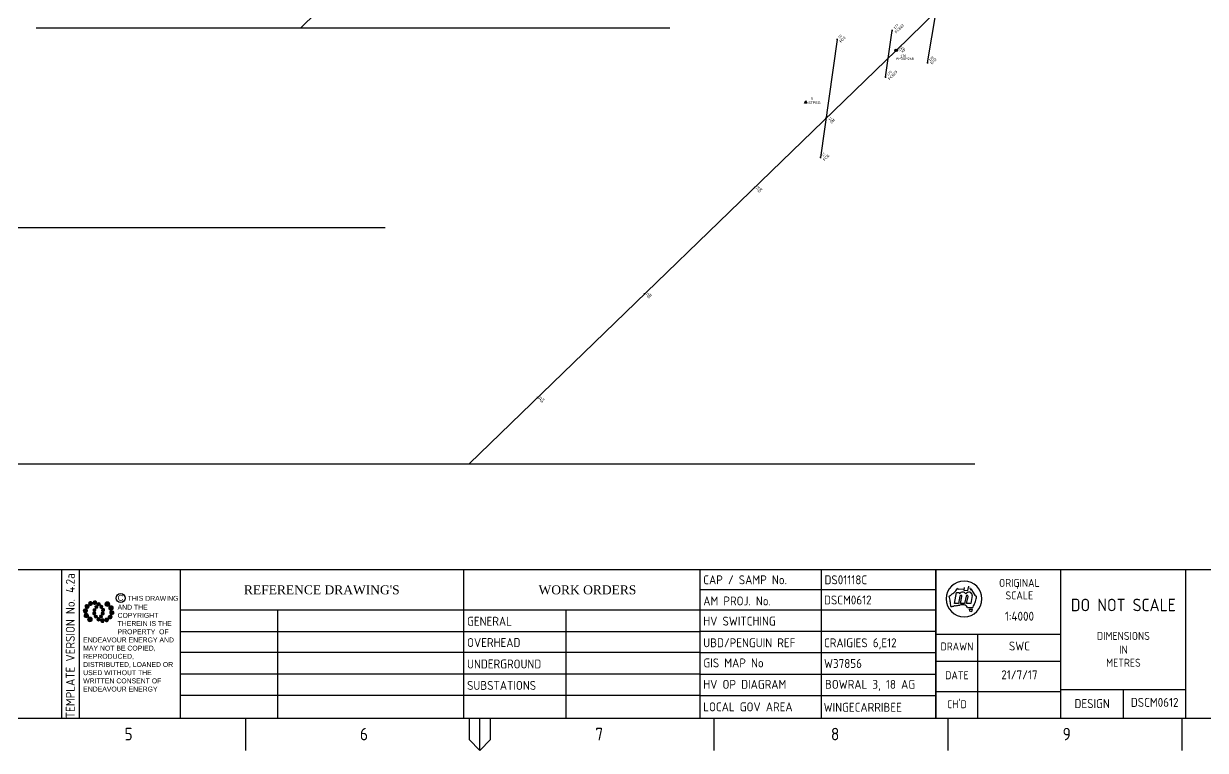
# Paper-space layout 'Survey' of a CAD drawing. Header units: metres, sheet in millimetres. Extents: x -21 to 813, y -3 to 583.
# Drawn here: x 268.4 to 599.3, y -3 to 200.4 of the extents above; entities that cross this region are included whole.
import ezdxf
from ezdxf.enums import TextEntityAlignment as Align

# ---------------------------------------------------------------- set-up
doc = ezdxf.new("R2010")
doc.units = ezdxf.units.M
doc.layers.get('0').update_dxf_attribs({"color": 6})
for name, color, linetype in [('Notes', 7, 'Continuous'), ('SupportsUG_SP_EXT', 7, 'Continuous'), ('TEXT1', 7, 'Continuous')]:
    doc.layers.add(name, color=color, linetype=linetype)
doc.layers.get('0').freeze()
doc.styles.add('ARIAL', font='arial.ttf', dxfattribs={"height": 2})
doc.styles.add('iecISOCP', font='isocp.shx')
doc.styles.add('iecTimesNewRoman', font='times.ttf')
doc.styles.get("Standard").update_dxf_attribs({"font": 'arial.ttf'})

# ---------------------------------------------------------------- blocks, each defined once
blk = doc.blocks.new('EE_LOGO_SMALL')
at = {"layer": 'Notes'}
h = blk.add_hatch(color=256, dxfattribs=at)
edge = h.paths.add_edge_path()
edge.add_spline(control_points=[(-8.41, 1.95), (-9.16, 1.99), (-9.8, 1.42), (-9.84, 0.67), (-9.89, -0.07), (-9.31, -0.71), (-8.56, -0.75), (-7.82, -0.8), (-7.18, -0.23), (-7.14, 0.52), (-7.09, 1.27), (-7.66, 1.91), (-8.41, 1.95)], knot_values=[0, 0, 0, 0, 1, 1, 1, 2, 2, 2, 3, 3, 3, 4, 4, 4, 4], degree=3, periodic=0)
h = blk.add_hatch(color=256, dxfattribs=at)
edge = h.paths.add_edge_path()
edge.add_spline(control_points=[(-6.81, 4.47), (-7.42, 4.82), (-8.21, 4.62), (-8.57, 4), (-8.92, 3.39), (-8.72, 2.6), (-8.1, 2.25), (-7.49, 1.89), (-6.7, 2.09), (-6.34, 2.71), (-5.98, 3.32), (-6.19, 4.11), (-6.81, 4.47)], knot_values=[0, 0, 0, 0, 1, 1, 1, 2, 2, 2, 3, 3, 3, 4, 4, 4, 4], degree=3, periodic=0)
h = blk.add_hatch(color=256, dxfattribs=at)
edge = h.paths.add_edge_path()
edge.add_spline(control_points=[(-4.19, 5.89), (-4.56, 6.46), (-5.32, 6.62), (-5.88, 6.26), (-6.45, 5.89), (-6.61, 5.13), (-6.25, 4.56), (-5.88, 4), (-5.13, 3.83), (-4.56, 4.2), (-3.99, 4.56), (-3.82, 5.32), (-4.19, 5.89)], knot_values=[0, 0, 0, 0, 1, 1, 1, 2, 2, 2, 3, 3, 3, 4, 4, 4, 4], degree=3, periodic=0)
h = blk.add_hatch(color=256, dxfattribs=at)
edge = h.paths.add_edge_path()
edge.add_spline(control_points=[(-2.5, 2.07), (-3.02, 2.18), (-3.52, 1.86), (-3.63, 1.35), (-3.74, 0.84), (-3.41, 0.33), (-2.91, 0.22), (-2.39, 0.11), (-1.89, 0.43), (-1.78, 0.95), (-1.67, 1.46), (-1.99, 1.96), (-2.5, 2.07)], knot_values=[0, 0, 0, 0, 1, 1, 1, 2, 2, 2, 3, 3, 3, 4, 4, 4, 4], degree=3, periodic=0)
h = blk.add_hatch(color=256, dxfattribs=at)
edge = h.paths.add_edge_path()
edge.add_spline(control_points=[(-1.35, 5.88), (-1.41, 6.52), (-1.98, 6.98), (-2.62, 6.92), (-3.26, 6.85), (-3.72, 6.28), (-3.66, 5.65), (-3.6, 5.01), (-3.03, 4.54), (-2.39, 4.61), (-1.75, 4.67), (-1.28, 5.24), (-1.35, 5.88)], knot_values=[0, 0, 0, 0, 1, 1, 1, 2, 2, 2, 3, 3, 3, 4, 4, 4, 4], degree=3, periodic=0)
h = blk.add_hatch(color=256, dxfattribs=at)
edge = h.paths.add_edge_path()
edge.add_spline(control_points=[(1.01, 4.87), (1.01, 4.27), (0.53, 3.79), (-0.07, 3.79), (-0.67, 3.79), (-1.16, 4.27), (-1.16, 4.87), (-1.16, 5.47), (-0.67, 5.96), (-0.07, 5.96), (0.53, 5.96), (1.01, 5.47), (1.01, 4.87)], knot_values=[0, 0, 0, 0, 1, 1, 1, 2, 2, 2, 3, 3, 3, 4, 4, 4, 4], degree=3, periodic=0)
edge = h.paths.add_edge_path()
edge.add_spline(control_points=[(-1.36, 3.98), (-1.87, 4.09), (-2.38, 3.77), (-2.49, 3.26), (-2.6, 2.75), (-2.27, 2.24), (-1.76, 2.13), (-1.25, 2.02), (-0.75, 2.35), (-0.64, 2.86), (-0.53, 3.37), (-0.85, 3.87), (-1.36, 3.98)], knot_values=[0, 0, 0, 0, 1, 1, 1, 2, 2, 2, 3, 3, 3, 4, 4, 4, 4], degree=3, periodic=0)
h = blk.add_hatch(color=256, dxfattribs=at)
edge = h.paths.add_edge_path()
edge.add_spline(control_points=[(2.33, 2.37), (2.77, 2.76), (2.8, 3.42), (2.42, 3.85), (2.03, 4.29), (1.37, 4.32), (0.94, 3.94), (0.51, 3.55), (0.47, 2.89), (0.85, 2.46), (1.24, 2.03), (1.9, 1.99), (2.33, 2.37)], knot_values=[0, 0, 0, 0, 1, 1, 1, 2, 2, 2, 3, 3, 3, 4, 4, 4, 4], degree=3, periodic=0)
edge = h.paths.add_edge_path()
edge.add_spline(control_points=[(1.01, 4.87), (1.01, 4.27), (0.53, 3.79), (-0.07, 3.79), (-0.67, 3.79), (-1.16, 4.27), (-1.16, 4.87), (-1.16, 5.47), (-0.67, 5.96), (-0.07, 5.96), (0.53, 5.96), (1.01, 5.47), (1.01, 4.87)], knot_values=[0, 0, 0, 0, 1, 1, 1, 2, 2, 2, 3, 3, 3, 4, 4, 4, 4], degree=3, periodic=0)
h = blk.add_hatch(color=256, dxfattribs=at)
edge = h.paths.add_edge_path()
edge.add_spline(control_points=[(1.01, 4.87), (1.01, 4.27), (0.53, 3.79), (-0.07, 3.79), (-0.67, 3.79), (-1.16, 4.27), (-1.16, 4.87), (-1.16, 5.47), (-0.67, 5.96), (-0.07, 5.96), (0.53, 5.96), (1.01, 5.47), (1.01, 4.87)], knot_values=[0, 0, 0, 0, 1, 1, 1, 2, 2, 2, 3, 3, 3, 4, 4, 4, 4], degree=3, periodic=0)
edge = h.paths.add_edge_path(flags=16)
edge.add_spline(control_points=[(1.01, 4.87), (1.01, 4.27), (0.53, 3.79), (-0.07, 3.79), (-0.67, 3.79), (-1.16, 4.27), (-1.16, 4.87), (-1.16, 5.47), (-0.67, 5.96), (-0.07, 5.96), (0.53, 5.96), (1.01, 5.47), (1.01, 4.87)], knot_values=[0, 0, 0, 0, 1, 1, 1, 2, 2, 2, 3, 3, 3, 4, 4, 4, 4], degree=3, periodic=0)
h = blk.add_hatch(color=256, dxfattribs=at)
edge = h.paths.add_edge_path()
edge.add_spline(control_points=[(2.98, 0.19), (3.52, 0.33), (3.83, 0.88), (3.69, 1.41), (3.55, 1.94), (3.01, 2.26), (2.48, 2.12), (1.95, 1.98), (1.63, 1.43), (1.77, 0.9), (1.91, 0.37), (2.45, 0.05), (2.98, 0.19)], knot_values=[0, 0, 0, 0, 1, 1, 1, 2, 2, 2, 3, 3, 3, 4, 4, 4, 4], degree=3, periodic=0)
h = blk.add_hatch(color=256, dxfattribs=at)
edge = h.paths.add_edge_path()
edge.add_spline(control_points=[(6.99, 4.87), (6.99, 4.04), (6.32, 3.36), (5.48, 3.36), (4.65, 3.36), (3.97, 4.04), (3.97, 4.87), (3.97, 5.71), (4.65, 6.38), (5.48, 6.38), (6.32, 6.38), (6.99, 5.71), (6.99, 4.87)], knot_values=[0, 0, 0, 0, 1, 1, 1, 2, 2, 2, 3, 3, 3, 4, 4, 4, 4], degree=3, periodic=0)
h = blk.add_hatch(color=256, dxfattribs=at)
edge = h.paths.add_edge_path()
edge.add_spline(control_points=[(8.37, 1.14), (9.1, 1.46), (9.42, 2.3), (9.11, 3.02), (8.79, 3.74), (7.95, 4.07), (7.23, 3.75), (6.51, 3.43), (6.18, 2.59), (6.49, 1.87), (6.81, 1.15), (7.65, 0.82), (8.37, 1.14)], knot_values=[0, 0, 0, 0, 1, 1, 1, 2, 2, 2, 3, 3, 3, 4, 4, 4, 4], degree=3, periodic=0)
h = blk.add_hatch(color=256, dxfattribs=at)
edge = h.paths.add_edge_path()
edge.add_spline(control_points=[(8.27, -1.91), (9.01, -1.95), (9.65, -1.38), (9.69, -0.63), (9.74, 0.12), (9.17, 0.75), (8.42, 0.8), (7.67, 0.84), (7.03, 0.27), (6.99, -0.48), (6.95, -1.22), (7.52, -1.87), (8.27, -1.91)], knot_values=[0, 0, 0, 0, 1, 1, 1, 2, 2, 2, 3, 3, 3, 4, 4, 4, 4], degree=3, periodic=0)
h = blk.add_hatch(color=256, dxfattribs=at)
edge = h.paths.add_edge_path()
edge.add_spline(control_points=[(-8.52, -1.1), (-9.24, -1.42), (-9.57, -2.26), (-9.25, -2.98), (-8.94, -3.7), (-8.09, -4.03), (-7.37, -3.71), (-6.65, -3.39), (-6.33, -2.55), (-6.64, -1.83), (-6.96, -1.11), (-7.8, -0.78), (-8.52, -1.1)], knot_values=[0, 0, 0, 0, 1, 1, 1, 2, 2, 2, 3, 3, 3, 4, 4, 4, 4], degree=3, periodic=0)
h = blk.add_hatch(color=256, dxfattribs=at)
edge = h.paths.add_edge_path()
edge.add_spline(control_points=[(-7.14, -4.83), (-7.14, -4), (-6.46, -3.32), (-5.63, -3.32), (-4.8, -3.32), (-4.12, -4), (-4.12, -4.83), (-4.12, -5.67), (-4.8, -6.34), (-5.63, -6.34), (-6.46, -6.34), (-7.14, -5.67), (-7.14, -4.83)], knot_values=[0, 0, 0, 0, 1, 1, 1, 2, 2, 2, 3, 3, 3, 4, 4, 4, 4], degree=3, periodic=0)
h = blk.add_hatch(color=256, dxfattribs=at)
edge = h.paths.add_edge_path()
edge.add_spline(control_points=[(-3.13, -0.15), (-3.66, -0.29), (-3.98, -0.84), (-3.84, -1.37), (-3.7, -1.9), (-3.15, -2.22), (-2.62, -2.08), (-2.09, -1.94), (-1.78, -1.39), (-1.91, -0.86), (-2.06, -0.33), (-2.6, -0.01), (-3.13, -0.15)], knot_values=[0, 0, 0, 0, 1, 1, 1, 2, 2, 2, 3, 3, 3, 4, 4, 4, 4], degree=3, periodic=0)
h = blk.add_hatch(color=256, dxfattribs=at)
edge = h.paths.add_edge_path()
edge.add_spline(control_points=[(-2.48, -2.33), (-2.91, -2.72), (-2.95, -3.38), (-2.56, -3.81), (-2.18, -4.24), (-1.52, -4.28), (-1.08, -3.9), (-0.65, -3.51), (-0.62, -2.85), (-1, -2.42), (-1.39, -1.98), (-2.05, -1.95), (-2.48, -2.33)], knot_values=[0, 0, 0, 0, 1, 1, 1, 2, 2, 2, 3, 3, 3, 4, 4, 4, 4], degree=3, periodic=0)
h = blk.add_hatch(color=256, dxfattribs=at)
edge = h.paths.add_edge_path()
edge.add_spline(control_points=[(-1.16, -4.83), (-1.16, -4.23), (-0.67, -3.74), (-0.07, -3.74), (0.53, -3.74), (1.01, -4.23), (1.01, -4.83), (1.01, -5.43), (0.53, -5.92), (-0.07, -5.92), (-0.67, -5.92), (-1.16, -5.43), (-1.16, -4.83)], knot_values=[0, 0, 0, 0, 1, 1, 1, 2, 2, 2, 3, 3, 3, 4, 4, 4, 4], degree=3, periodic=0)
h = blk.add_hatch(color=256, dxfattribs=at)
edge = h.paths.add_edge_path()
edge.add_spline(control_points=[(1.22, -3.94), (1.73, -4.05), (2.23, -3.73), (2.34, -3.22), (2.45, -2.71), (2.13, -2.2), (1.62, -2.09), (1.11, -1.98), (0.6, -2.3), (0.49, -2.81), (0.38, -3.32), (0.71, -3.83), (1.22, -3.94)], knot_values=[0, 0, 0, 0, 1, 1, 1, 2, 2, 2, 3, 3, 3, 4, 4, 4, 4], degree=3, periodic=0)
h = blk.add_hatch(color=256, dxfattribs=at)
edge = h.paths.add_edge_path()
edge.add_spline(control_points=[(1.2, -5.84), (1.27, -6.47), (1.84, -6.94), (2.47, -6.87), (3.11, -6.81), (3.58, -6.24), (3.51, -5.6), (3.45, -4.96), (2.88, -4.5), (2.24, -4.56), (1.6, -4.63), (1.13, -5.2), (1.2, -5.84)], knot_values=[0, 0, 0, 0, 1, 1, 1, 2, 2, 2, 3, 3, 3, 4, 4, 4, 4], degree=3, periodic=0)
h = blk.add_hatch(color=256, dxfattribs=at)
edge = h.paths.add_edge_path()
edge.add_spline(control_points=[(2.36, -2.03), (2.87, -2.14), (3.37, -1.81), (3.48, -1.3), (3.59, -0.79), (3.27, -0.29), (2.76, -0.18), (2.25, -0.07), (1.74, -0.39), (1.63, -0.9), (1.52, -1.41), (1.85, -1.92), (2.36, -2.03)], knot_values=[0, 0, 0, 0, 1, 1, 1, 2, 2, 2, 3, 3, 3, 4, 4, 4, 4], degree=3, periodic=0)
h = blk.add_hatch(color=256, dxfattribs=at)
edge = h.paths.add_edge_path()
edge.add_spline(control_points=[(4.05, -5.84), (4.41, -6.41), (5.17, -6.58), (5.73, -6.21), (6.3, -5.85), (6.46, -5.09), (6.1, -4.52), (5.73, -3.95), (4.98, -3.79), (4.41, -4.16), (3.84, -4.52), (3.68, -5.28), (4.05, -5.84)], knot_values=[0, 0, 0, 0, 1, 1, 1, 2, 2, 2, 3, 3, 3, 4, 4, 4, 4], degree=3, periodic=0)
h = blk.add_hatch(color=256, dxfattribs=at)
edge = h.paths.add_edge_path()
edge.add_spline(control_points=[(6.66, -4.43), (7.27, -4.78), (8.06, -4.58), (8.42, -3.96), (8.78, -3.35), (8.57, -2.56), (7.96, -2.2), (7.34, -1.84), (6.55, -2.05), (6.2, -2.66), (5.84, -3.28), (6.04, -4.07), (6.66, -4.43)], knot_values=[0, 0, 0, 0, 1, 1, 1, 2, 2, 2, 3, 3, 3, 4, 4, 4, 4], degree=3, periodic=0)
at = {"layer": 'Notes', "lineweight": 0}
for points in [[(1.85, 2.13), (1.85, 2.13)], [(-1.99, -2.08), (-1.99, -2.08)]]:
    blk.add_lwpolyline(points, dxfattribs=at)
for points in [[(-8.41, 1.95), (-9.16, 1.99), (-9.8, 1.42), (-9.84, 0.67), (-9.89, -0.07), (-9.31, -0.71), (-8.56, -0.75), (-7.82, -0.8), (-7.18, -0.23), (-7.14, 0.52), (-7.09, 1.27), (-7.66, 1.91), (-8.41, 1.95)], [(-6.81, 4.47), (-7.42, 4.82), (-8.21, 4.62), (-8.57, 4), (-8.92, 3.39), (-8.72, 2.6), (-8.1, 2.25), (-7.49, 1.89), (-6.7, 2.09), (-6.34, 2.71), (-5.98, 3.32), (-6.19, 4.11), (-6.81, 4.47)], [(-4.19, 5.89), (-4.56, 6.46), (-5.32, 6.62), (-5.88, 6.26), (-6.45, 5.89), (-6.61, 5.13), (-6.25, 4.56), (-5.88, 4), (-5.13, 3.83), (-4.56, 4.2), (-3.99, 4.56), (-3.82, 5.32), (-4.19, 5.89)], [(-2.5, 2.07), (-3.02, 2.18), (-3.52, 1.86), (-3.63, 1.35), (-3.74, 0.84), (-3.41, 0.33), (-2.91, 0.22), (-2.39, 0.11), (-1.89, 0.43), (-1.78, 0.95), (-1.67, 1.46), (-1.99, 1.96), (-2.5, 2.07)], [(-1.35, 5.88), (-1.41, 6.52), (-1.98, 6.98), (-2.62, 6.92), (-3.26, 6.85), (-3.72, 6.28), (-3.66, 5.65), (-3.6, 5.01), (-3.03, 4.54), (-2.39, 4.61), (-1.75, 4.67), (-1.28, 5.24), (-1.35, 5.88)], [(-1.36, 3.98), (-1.87, 4.09), (-2.38, 3.77), (-2.49, 3.26), (-2.6, 2.75), (-2.27, 2.24), (-1.76, 2.13), (-1.25, 2.02), (-0.75, 2.35), (-0.64, 2.86), (-0.53, 3.37), (-0.85, 3.87), (-1.36, 3.98)], [(1.01, 4.87), (1.01, 4.27), (0.53, 3.79), (-0.07, 3.79), (-0.67, 3.79), (-1.16, 4.27), (-1.16, 4.87), (-1.16, 5.47), (-0.67, 5.96), (-0.07, 5.96), (0.53, 5.96), (1.01, 5.47), (1.01, 4.87)], [(1.01, 4.87), (1.01, 4.27), (0.53, 3.79), (-0.07, 3.79), (-0.67, 3.79), (-1.16, 4.27), (-1.16, 4.87), (-1.16, 5.47), (-0.67, 5.96), (-0.07, 5.96), (0.53, 5.96), (1.01, 5.47), (1.01, 4.87)], [(2.33, 2.37), (2.77, 2.76), (2.8, 3.42), (2.42, 3.85), (2.03, 4.29), (1.37, 4.32), (0.94, 3.94), (0.51, 3.55), (0.47, 2.89), (0.85, 2.46), (1.24, 2.03), (1.9, 1.99), (2.33, 2.37)], [(2.98, 0.19), (3.52, 0.33), (3.83, 0.88), (3.69, 1.41), (3.55, 1.94), (3.01, 2.26), (2.48, 2.12), (1.95, 1.98), (1.63, 1.43), (1.77, 0.9), (1.91, 0.37), (2.45, 0.05), (2.98, 0.19)], [(6.99, 4.87), (6.99, 4.04), (6.32, 3.36), (5.48, 3.36), (4.65, 3.36), (3.97, 4.04), (3.97, 4.87), (3.97, 5.71), (4.65, 6.38), (5.48, 6.38), (6.32, 6.38), (6.99, 5.71), (6.99, 4.87)], [(8.37, 1.14), (9.1, 1.46), (9.42, 2.3), (9.11, 3.02), (8.79, 3.74), (7.95, 4.07), (7.23, 3.75), (6.51, 3.43), (6.18, 2.59), (6.49, 1.87), (6.81, 1.15), (7.65, 0.82), (8.37, 1.14)], [(8.27, -1.91), (9.01, -1.95), (9.65, -1.38), (9.69, -0.63), (9.74, 0.12), (9.17, 0.75), (8.42, 0.8), (7.67, 0.84), (7.03, 0.27), (6.99, -0.48), (6.95, -1.22), (7.52, -1.87), (8.27, -1.91)], [(-8.52, -1.1), (-9.24, -1.42), (-9.57, -2.26), (-9.25, -2.98), (-8.94, -3.7), (-8.09, -4.03), (-7.37, -3.71), (-6.65, -3.39), (-6.33, -2.55), (-6.64, -1.83), (-6.96, -1.11), (-7.8, -0.78), (-8.52, -1.1)], [(-7.14, -4.83), (-7.14, -4), (-6.46, -3.32), (-5.63, -3.32), (-4.8, -3.32), (-4.12, -4), (-4.12, -4.83), (-4.12, -5.67), (-4.8, -6.34), (-5.63, -6.34), (-6.46, -6.34), (-7.14, -5.67), (-7.14, -4.83)], [(-3.13, -0.15), (-3.66, -0.29), (-3.98, -0.84), (-3.84, -1.37), (-3.7, -1.9), (-3.15, -2.22), (-2.62, -2.08), (-2.09, -1.94), (-1.78, -1.39), (-1.91, -0.86), (-2.06, -0.33), (-2.6, -0.01), (-3.13, -0.15)], [(-2.48, -2.33), (-2.91, -2.72), (-2.95, -3.38), (-2.56, -3.81), (-2.18, -4.24), (-1.52, -4.28), (-1.08, -3.9), (-0.65, -3.51), (-0.62, -2.85), (-1, -2.42), (-1.39, -1.98), (-2.05, -1.95), (-2.48, -2.33)], [(-1.16, -4.83), (-1.16, -4.23), (-0.67, -3.74), (-0.07, -3.74), (0.53, -3.74), (1.01, -4.23), (1.01, -4.83), (1.01, -5.43), (0.53, -5.92), (-0.07, -5.92), (-0.67, -5.92), (-1.16, -5.43), (-1.16, -4.83)], [(1.22, -3.94), (1.73, -4.05), (2.23, -3.73), (2.34, -3.22), (2.45, -2.71), (2.13, -2.2), (1.62, -2.09), (1.11, -1.98), (0.6, -2.3), (0.49, -2.81), (0.38, -3.32), (0.71, -3.83), (1.22, -3.94)], [(1.2, -5.84), (1.27, -6.47), (1.84, -6.94), (2.47, -6.87), (3.11, -6.81), (3.58, -6.24), (3.51, -5.6), (3.45, -4.96), (2.88, -4.5), (2.24, -4.56), (1.6, -4.63), (1.13, -5.2), (1.2, -5.84)], [(2.36, -2.03), (2.87, -2.14), (3.37, -1.81), (3.48, -1.3), (3.59, -0.79), (3.27, -0.29), (2.76, -0.18), (2.25, -0.07), (1.74, -0.39), (1.63, -0.9), (1.52, -1.41), (1.85, -1.92), (2.36, -2.03)], [(4.05, -5.84), (4.41, -6.41), (5.17, -6.58), (5.73, -6.21), (6.3, -5.85), (6.46, -5.09), (6.1, -4.52), (5.73, -3.95), (4.98, -3.79), (4.41, -4.16), (3.84, -4.52), (3.68, -5.28), (4.05, -5.84)], [(6.66, -4.43), (7.27, -4.78), (8.06, -4.58), (8.42, -3.96), (8.78, -3.35), (8.57, -2.56), (7.96, -2.2), (7.34, -1.84), (6.55, -2.05), (6.2, -2.66), (5.84, -3.28), (6.04, -4.07), (6.66, -4.43)]]:
    blk.add_open_spline(points, degree=3, knots=[0, 0, 0, 0, 1, 1, 1, 2, 2, 2, 3, 3, 3, 4, 4, 4, 4], dxfattribs=at)
blk = doc.blocks.new('EE_COPYRIGHT_A1')
at = {"layer": 'Notes'}
blk.add_circle((9.53, -0.82), 1.15, dxfattribs=at)
at = {"xscale": 0.4, "yscale": 0.4, "zscale": 0.4}
blk.add_blockref('EE_LOGO_SMALL', (3.96, -4.29), dxfattribs=at)
at = {"layer": 'Notes', "insert": (0, 0), "char_height": 1.25, "width": 24.1208, "attachment_point": 1, "style": 'ARIAL'}
blk.add_mtext('\\pt8.75;               ^I{\\H1.2x;C } THIS DRAWING\\P\\pi-8.75,l8.75,t8.75,20;       ^IAND THE ^I\\P\\pi0,t8.75;COPYRIGHT\\P\\pi-8.75,t1.25,8.75;^I^ITHEREIN IS THE PROPERTY  OF \\P\\pi0,l0,t1.25;ENDEAVOUR ENERGY AND MAY NOT BE COPIED, REPRODUCED, DISTRIBUTED, LOANED OR USED WITHOUT THE WRITTEN CONSENT OF ENDEAVOUR ENERGY', dxfattribs=at)
blk = doc.blocks.new('A1_FRAME_TITLE')
at = {"layer": 'Notes', "color": 3, "linetype": 'Continuous'}
for p, q in [((299.54, 47.62), (299.54, 5.97)), ((304.54, 47.62), (304.54, 5.97)), ((332.78, 47.62), (332.78, 5.97)), ((412.12, 47.62), (412.12, 5.97)), ((478.24, 47.62), (478.24, 5.97)), ((544.37, 47.62), (544.37, 5.97)), ((544.37, 41.97), (544.37, 5.97))]:
    blk.add_line(p, q, dxfattribs=at)
at = {"layer": 'Notes', "color": 7}
for p, q in [((512.26, 47.62), (512.26, 5.97)), ((478.24, 41.97), (544.37, 41.97)), ((549.56, 38.09), (550.17, 41.17)), ((550.17, 41.17), (550.92, 41.17)), ((550.56, 42.05), (552.33, 42.16)), ((551.11, 40.17), (550.7, 38.09)), ((550.92, 41.17), (550.97, 40.77)), ((551.27, 38.09), (551.66, 40.06)), ((552.33, 42.52), (552.22, 41.82)), ((552.22, 41.82), (553.35, 41.71)), ((552.83, 40.17), (552.41, 38.09)), ((552.98, 38.09), (553.37, 40.06)), ((553.35, 41.71), (553.55, 42.96)), ((554.57, 40.35), (554.12, 38.09)), ((554.18, 42.18), (555.01, 40.9)), ((567.1, 42.48), (567.3, 42.44)), ((550.7, 38.09), (549.56, 38.09)), ((552.41, 38.09), (551.27, 38.09)), ((554.12, 38.09), (552.98, 38.09)), ((554.62, 36.89), (553.22, 36.97)), ((553.22, 36.97), (554.62, 36.89)), ((554.62, 36.89), (553.22, 36.97)), ((553.85, 35.89), (553.78, 36.47)), ((553.78, 36.47), (554.51, 36.47)), ((554.51, 36.47), (554.3, 35.74)), ((332.81, 36.33), (478.24, 36.33)), ((360.07, 36.33), (360.07, 5.97)), ((440.78, 36.33), (440.78, 5.97)), ((478.24, 36.33), (544.37, 36.33)), ((554.3, 35.74), (553.85, 35.89)), ((332.78, 30.28), (478.24, 30.28)), ((478.24, 30.33), (544.37, 30.33)), ((556.15, 5.97), (556.15, 29.54)), ((478.24, 24.33), (332.78, 24.33)), ((478.24, 24.33), (544.37, 24.33)), ((544.37, 21.97), (579.37, 21.97)), ((478.24, 18.33), (332.78, 18.33)), ((478.24, 18.33), (544.37, 18.33)), ((544.37, 13.47), (579.37, 13.47)), ((596.87, 5.97), (596.87, 13.97)), ((478.24, 12.33), (332.78, 12.33)), ((478.24, 12.33), (544.37, 12.33))]:
    blk.add_line(p, q, dxfattribs=at)
at = {"layer": 'Notes', "color": 3}
for p, q in [((544.37, 5.97), (544.37, 47.62)), ((579.37, 5.97), (579.37, 47.62)), ((614.37, 5.97), (614.37, 47.62)), ((579.37, 13.97), (614.37, 13.97))]:
    blk.add_line(p, q, dxfattribs=at)
at = {"layer": 'Notes', "color": 7, "linetype": 'Continuous'}
blk.add_line((544.37, 29.54), (579.37, 29.54), dxfattribs=at)
at = {"layer": 'Notes', "linetype": 'Continuous'}
for p, q in [((351.17, -3.03), (351.17, 5.97)), ((413.68, 5.97), (413.68, -0.03)), ((416.68, -3.03), (416.68, 5.97)), ((419.68, -0.03), (419.68, 5.97)), ((482.19, 5.97), (482.19, -3.03)), ((547.7, 5.97), (547.7, -3.03)), ((613.21, 5.97), (613.21, -3.03)), ((413.68, -0.03), (416.68, -3.03)), ((416.68, -3.03), (419.68, -0.03))]:
    blk.add_line(p, q, dxfattribs=at)
at = {"layer": 'Notes', "color": 3, "linetype": 'Continuous', "flags": 128}
for points in [[(123.8, 47.62), (824.37, 47.62)], [(123.8, 5.97), (824.37, 5.97)]]:
    blk.add_lwpolyline(points, dxfattribs=at)
at = {"layer": 'Notes', "color": 7}
for centre, radius, start, end in [((552.27, 39.37), 5, 0, 180), ((542.41, 49.09), 10.59, 302.5841, 308.1576), ((527.29, 35.61), 21.32, 10.3053, 12.3306), ((542.41, 49.09), 10.59, 308.157, 313.7305), ((545.21, 46.16), 6.54, 313.7309, 319.3045), ((545.21, 46.16), 6.54, 319.3047, 324.8782), ((551.87, 40.21), 1.06, 31.7884, 148.2116), ((551.39, 40.11), 0.28, 348.6911, 168.6911), ((553.61, 40.3), 0.961, 2.5982, 150.8098), ((553.1, 40.11), 0.28, 348.6911, 168.6911), ((578.7, 57.06), 28.87, 210.1483, 211.8601), ((477.01, -10.21), 93.25, 33.1096, 33.2341), ((558.55, 42.96), 4.09, 213.1151, 222.4146), ((555.89, 40.53), 0.484, 222.42, 236.4422), ((556.07, 40.81), 0.815, 236.4359, 244.7422), ((553.96, 40.06), 1.76, 347.8434, 354.1409), ((554.11, 40.04), 1.61, 354.1436, 1.0342), ((552.27, 39.37), 5, 180, 0), ((527.29, 35.61), 21.32, 8.2795, 10.3048), ((528.59, 35.8), 20.01, 6.2539, 8.2792), ((528.59, 35.8), 20.01, 4.2291, 6.2543), ((548.72, 39.42), 2.15, 265.1734, 270.0504), ((548.72, 39.51), 2.24, 270.0438, 274.7322), ((548.65, 40.42), 3.15, 274.7358, 283.0812), ((550.47, 32.55), 4.93, 97.7419, 103.0814), ((546.76, 59.88), 22.65, 277.7418, 280.8825), ((551.91, 33.09), 4.63, 85.4613, 100.8824), ((552.2, 36.78), 0.924, 46.5875, 85.4612), ((551.36, 35.89), 2.16, 30.1885, 46.5879), ((554.13, 37.45), 0.75, 311.6083, 321.0792), ((554.18, 37.41), 0.675, 321.0838, 331.5982), ((548.02, 40.74), 7.69, 331.5942, 341.8897), ((542.7, 42.48), 13.29, 341.8901, 347.8434)]:
    blk.add_arc(centre, radius, start, end, dxfattribs=at)
at = {"layer": 'Notes', "xscale": 1.1, "yscale": 1.1, "zscale": 1.1}
blk.add_blockref('EE_COPYRIGHT_A1', (305.65, 40.49), dxfattribs=at)
blk.add_attdef('DRAFT_NUM', (29.9, 23.29), '', height=2.5, rotation=90)
at = {"layer": 'Notes', "style": 'iecTimesNewRoman'}
blk.add_text("REFERENCE DRAWING'S", height=2.5, dxfattribs=at).set_placement((372.45, 40.66), align=Align.CENTER)
blk.add_text('WORK ORDERS', height=2.5, dxfattribs=at).set_placement((433.13, 40.66))
at = {"layer": 'Notes', "color": 7, "style": 'iecISOCP'}
for s, height, p in [('CAP / SAMP No.', 2.5, (479.24, 43.47)), ('AM PROJ. No.', 2.5, (479.24, 37.55)), ('GENERAL', 2.5, (413.12, 31.86)), ('HV SWITCHING', 2.5, (479.24, 31.9)), ('OVERHEAD', 2.5, (413.12, 25.9)), ('UBD/PENGUIN REF', 2.5, (479.24, 25.84)), ('UNDERGROUND', 2.5, (413.12, 19.9)), ('GIS MAP No', 2.5, (479.29, 20.2)), ('HV OP DIAGRAM', 2.5, (479.24, 14.2)), ('SUBSTATIONS', 2.5, (413.12, 13.9)), ('LOCAL GOV AREA', 2.5, (479.24, 7.9)), ('5', 3.5, (317.21, -0.22)), ('6', 3.5, (383.12, -0.22)), ('7', 3.5, (449.03, -0.22)), ('8', 3.5, (514.97, -0.22)), ('9', 3.5, (579.84, -0.22))]:
    blk.add_text(s, height=height, dxfattribs=at).set_placement(p)
for s, height, p in [('ORIGINAL', 2.24, (567.74, 42.73)), ('SCALE', 2.24, (567.74, 39.23)), ('DIMENSIONS', 2.24, (596.87, 27.88)), ('DRAWN', 2.24, (550.26, 24.93)), ('IN', 2.24, (596.87, 24.04)), ('METRES', 2.24, (596.87, 20.38)), ('DATE', 2.24, (550.26, 16.88)), ("CH'D", 2.24, (550.26, 8.77)), ('DESIGN', 2.5, (588.12, 8.81))]:
    blk.add_text(s, height=height, dxfattribs=at).set_placement(p, align=Align.CENTER)
blk.add_text('TEMPLATE VERSION No.', height=2.5, rotation=90, dxfattribs=at).set_placement((302.04, 5.97), align=Align.MIDDLE_LEFT)
at = {"layer": 'Notes', "insert": (596.84, 37.67), "char_height": 3.5, "width": 29.1, "attachment_point": 5, "style": 'iecISOCP'}
blk.add_mtext('DO NOT SCALE', dxfattribs=at)
at = {"layer": 'Notes', "color": 7, "style": 'iecISOCP', "flags": 8}
blk.add_attdef('VERSION_NO', text='', height=2.5, rotation=90, dxfattribs=at).set_placement((302.04, 43.81), align=Align.MIDDLE_CENTER)
at = {"layer": 'Notes', "color": 7, "style": 'iecISOCP'}
for tag, p in [('CAP_NO', (513.19, 43.46)), ('IE_NUM', (513.05, 37.81)), ('REF_No_1', (335.24, 32.31)), ('REF_1', (362.52, 32.31)), ('GEN_WO', (441.71, 31.76)), ('HV_SWITCH', (513.46, 32.16)), ('REF_No_2', (335.24, 26.31)), ('REF_2', (362.52, 26.31)), ('OH_WO', (441.71, 25.81)), ('UBD_REF', (513.05, 25.83)), ('REF_No_3', (335.24, 20.31)), ('REF_3', (362.52, 20.31)), ('UG_WO', (441.71, 20.05)), ('GIS_MAP_No', (513.05, 20.04)), ('REF_No_4', (335.24, 14.31)), ('REF_4', (362.52, 14.31)), ('HV_OP_DIAG', (513.33, 14.2)), ('SUB_WO', (441.71, 13.81)), ('LGA', (512.95, 7.78))]:
    blk.add_attdef(tag, p, '', height=2.5, dxfattribs=at)
at = {"layer": 'Notes', "style": 'iecISOCP'}
for tag, p in [('T1', (684.37, 39.47)), ('T2', (684.37, 34.35)), ('T3', (684.37, 28.92)), ('T4', (684.37, 23.66)), ('T5', (684.37, 18.23)), ('T6', (684.37, 12.97))]:
    blk.add_attdef(tag, text='', height=3.5, dxfattribs=at).set_placement(p, align=Align.CENTER)
at = {"layer": 'Notes', "color": 7, "style": 'iecISOCP'}
for tag, p in [('scale', (567.76, 33.27)), ('DRAWN', (567.76, 24.93)), ('DATE', (567.76, 16.88)), ('CHD', (567.76, 8.37)), ('DESIGN', (605.62, 9.15))]:
    blk.add_attdef(tag, text='', height=2.5, dxfattribs=at).set_placement(p, align=Align.CENTER)
at = {"layer": 'Notes', "color": 4, "style": 'iecISOCP'}
blk.add_attdef('NUM', text='', height=7, dxfattribs=at).set_placement((792.37, 20.12), align=Align.MIDDLE_CENTER)
at = {"layer": 'Notes', "color": 1, "style": 'iecISOCP'}
blk.add_attdef('REV', text='', height=5, dxfattribs=at).set_placement((820.05, 17.1), align=Align.CENTER)
at = {"layer": 'Notes', "color": 7, "style": 'iecISOCP'}
for tag, p in [('NS', (790.71, 8.12)), ('SHTS', (805.41, 8.12))]:
    blk.add_attdef(tag, text='', height=2.5, dxfattribs=at).set_placement(p, align=Align.MIDDLE)
at = {"layer": 'Notes', "style": 'iecISOCP'}
blk.add_attdef('ExportID', (9.08, 2.39), '', height=2.5, dxfattribs=at)
at = {"layer": 'Notes', "style": 'iecISOCP', "flags": 1}
for tag, p in [('ProjectType', (14.17, -26.8)), ('ProjectNumber', (23.56, -26.82)), ('DrawingNumber', (35.51, -26.8)), ('ProjectDescription', (47.56, -26.83)), ('ExportDate', (60.28, -26.79)), ('ExportUserName', (69.15, -26.8)), ('DesignerCompanyName', (81.48, -26.79)), ('ExportAreaOfInterest', (97.1, -26.81)), ('GIS_SUCCESS', (112, -26.78)), ('CAD_SUCCESS', (121.79, -26.78)), ('DEPOTCODE', (132.11, -26.88)), ('ExportCategories', (140.08, -26.8)), ('Comments', (154.38, -26.88))]:
    blk.add_attdef(tag, p, '', height=1, dxfattribs=at)
blk = doc.blocks.new('POWER POLE')
h = blk.add_hatch(color=256)
h.paths.add_polyline_path([(-1, 0, 1), (1, 0, 1)])
h.paths.add_polyline_path([(0.74, 0, -1), (-0.74, 0, -1)], flags=16)
for radius in [0.996, 0.563]:
    blk.add_circle((0, 0), radius)
at = {"layer": 'TEXT1', "style": 'ARIAL'}
blk.add_text('PP', height=0.56, rotation=302.70417, dxfattribs=at).set_placement((-0.52, 0.26))
blk = doc.blocks.new('statn')
at = {"linetype": 'Continuous'}
blk.add_line((-0.99, 0.57), (1.01, 0.67), dxfattribs=at)
for q in [(-0.99, 0.57), (1.01, 0.67)]:
    blk.add_line((0.09, -1.11), q)

psp = doc.layouts.new('Survey')

# ---------------------------------------------------------------- linework, layer by layer
at = {"layer": 'Notes'}
for p, q in [((512.71, 192.91), (784.28, 457.76)), ((345.99, 199.26), (482.63, 333.5)), ((521.45, 189.45), (523.89, 203.81)), ((509.67, 185.43), (511.54, 198.51)), ((511.54, 198.69), (511.54, 198.33)), ((496.14, 195.92), (491.5, 162.89)), ((496.14, 196.1), (496.14, 195.74)), ((393.12, 77.19), (512.71, 192.91)), ((512.71, 193.09), (512.71, 192.73)), ((512.94, 193.24), (512.94, 192.88)), ((521.45, 189.63), (521.45, 189.27)), ((509.67, 185.61), (509.67, 185.25)), ((487.39, 178.54), (487.39, 178.18)), ((493.02, 174.03), (493.02, 173.67)), ((491.5, 163.07), (491.5, 162.71)), ((473.08, 154.74), (473.08, 154.38)), ((442.26, 124.92), (442.26, 124.56)), ((412.28, 95.9), (412.28, 95.54))]:
    psp.add_line(p, q, dxfattribs=at)
at = {"layer": 'Notes', "color": 7, "linetype": 'Continuous'}
for p, q in [((271.92, 199.26), (449.3, 199.26)), ((206.62, 143.31), (369.66, 143.31)), ((252.88, 77.19), (534.75, 77.19))]:
    psp.add_line(p, q, dxfattribs=at)
at = {"layer": 'Notes', "linetype": 'Continuous'}
for points in [[(511.72, 198.51), (511.54, 198.51), (511.36, 198.51)], [(496.32, 195.92), (496.14, 195.92), (495.96, 195.92)], [(512.89, 192.91), (512.71, 192.91), (512.53, 192.91)], [(513.12, 193.06), (512.94, 193.06), (512.76, 193.06)], [(521.63, 189.45), (521.45, 189.45), (521.27, 189.45)], [(509.85, 185.43), (509.67, 185.43), (509.49, 185.43)], [(487.57, 178.36), (487.39, 178.36), (487.21, 178.36)], [(493.2, 173.85), (493.02, 173.85), (492.84, 173.85)], [(491.68, 162.89), (491.5, 162.89), (491.32, 162.89)], [(473.26, 154.56), (473.08, 154.56), (472.9, 154.56)], [(442.44, 124.74), (442.26, 124.74), (442.08, 124.74)], [(412.46, 95.72), (412.28, 95.72), (412.1, 95.72)]]:
    psp.add_lwpolyline(points, dxfattribs=at)

# ---------------------------------------------------------------- block references
at = {"layer": 'Notes', "xscale": 0.36, "yscale": 0.36, "zscale": 0.36, "rotation": 57.29577951308232}
for name, p in [('POWER POLE', (512.71, 192.91)), ('statn', (487.39, 178.36))]:
    psp.add_blockref(name, p, dxfattribs=at)
at = {"layer": 'SupportsUG_SP_EXT'}
ref = psp.add_blockref('A1_FRAME_TITLE', (-20.55, 0), dxfattribs=at)
ref.add_attrib('DESIGN', 'DSCM0612', dxfattribs={"layer": 'Notes', "color": 7, "height": 2.5, "style": 'iecISOCP'}).set_placement((585.07, 9.15), align=Align.CENTER)
ref.add_attrib('DRAWN', 'SWC', dxfattribs={"layer": 'Notes', "color": 7, "height": 2.5, "style": 'iecISOCP'}).set_placement((547.21, 24.93), align=Align.CENTER)
ref.add_attrib('DATE', '21/7/17', dxfattribs={"layer": 'Notes', "color": 7, "height": 2.5, "style": 'iecISOCP'}).set_placement((547.21, 16.88), align=Align.CENTER)
ref.add_attrib('scale', '1:4000', dxfattribs={"layer": 'Notes', "color": 7, "height": 2.5, "style": 'iecISOCP'}).set_placement((547.21, 33.27), align=Align.CENTER)
ref.add_attrib('CAP_NO', 'DS01118C', (492.64, 43.46), dxfattribs={"layer": 'Notes', "color": 7, "height": 2.5, "style": 'iecISOCP'})
ref.add_attrib('IE_NUM', 'DSCM0612', (492.5, 37.81), dxfattribs={"layer": 'Notes', "color": 7, "height": 2.5, "style": 'iecISOCP'})
ref.add_attrib('UBD_REF', 'CRAIGIES 6,E12', (492.5, 25.83), dxfattribs={"layer": 'Notes', "color": 7, "height": 2.5, "style": 'iecISOCP'})
ref.add_attrib('GIS_MAP_No', 'W37856', (492.5, 20.04), dxfattribs={"layer": 'Notes', "color": 7, "height": 2.5, "style": 'iecISOCP'})
ref.add_attrib('HV_OP_DIAG', 'BOWRAL 3, 18 AG', (492.78, 14.2), dxfattribs={"layer": 'Notes', "color": 7, "height": 2.5, "style": 'iecISOCP'})
ref.add_attrib('LGA', 'WINGECARRIBEE', (492.4, 7.78), dxfattribs={"layer": 'Notes', "color": 7, "height": 2.5, "style": 'iecISOCP'})
ref.add_attrib('VERSION_NO', '4.2a', dxfattribs={"layer": 'Notes', "color": 7, "height": 2.5, "rotation": 90, "style": 'iecISOCP'}).set_placement((281.49, 43.81), align=Align.MIDDLE_CENTER)

# ---------------------------------------------------------------- texts
at = {"layer": 'Notes'}
for s, height, p in [('177', 0.686, (512.31, 198.79)), ('FCE23', 0.726, (512.74, 197.66)), ('10', 0.686, (496.86, 196.15)), ('FCE', 0.726, (497.26, 195.01)), ('191', 0.686, (513.71, 192.59)), ('KP', 0.726, (514.57, 192.14)), ('178', 0.686, (522.21, 189.73)), ('ER2', 0.726, (522.73, 188.96)), ('175', 0.686, (510.43, 185.71)), ('FCE23', 0.726, (510.86, 184.58)), ('11', 0.686, (494.12, 173.13)), ('SH', 0.726, (494.62, 172.35)), ('12', 0.686, (492.21, 163.12)), ('FCE', 0.726, (492.62, 161.97)), ('13', 0.686, (473.81, 153.74)), ('SH', 0.726, (474.31, 152.97)), ('14', 0.686, (442.98, 123.97)), ('SH', 0.726, (443.41, 123.33)), ('15', 0.686, (412.95, 94.91)), ('SH', 0.726, (413.46, 94.16))]:
    psp.add_text(s, height=height, rotation=45, dxfattribs=at).set_placement(p)
for s, height, p in [('PP3XP258', 0.726, (512.64, 190.19)), ('176', 0.686, (513.89, 191)), ('5', 0.686, (488.88, 179.05)), ('STPEG', 0.726, (488.08, 177.89))]:
    psp.add_text(s, height=height, dxfattribs=at).set_placement(p)

doc.saveas('drawing.dxf')
